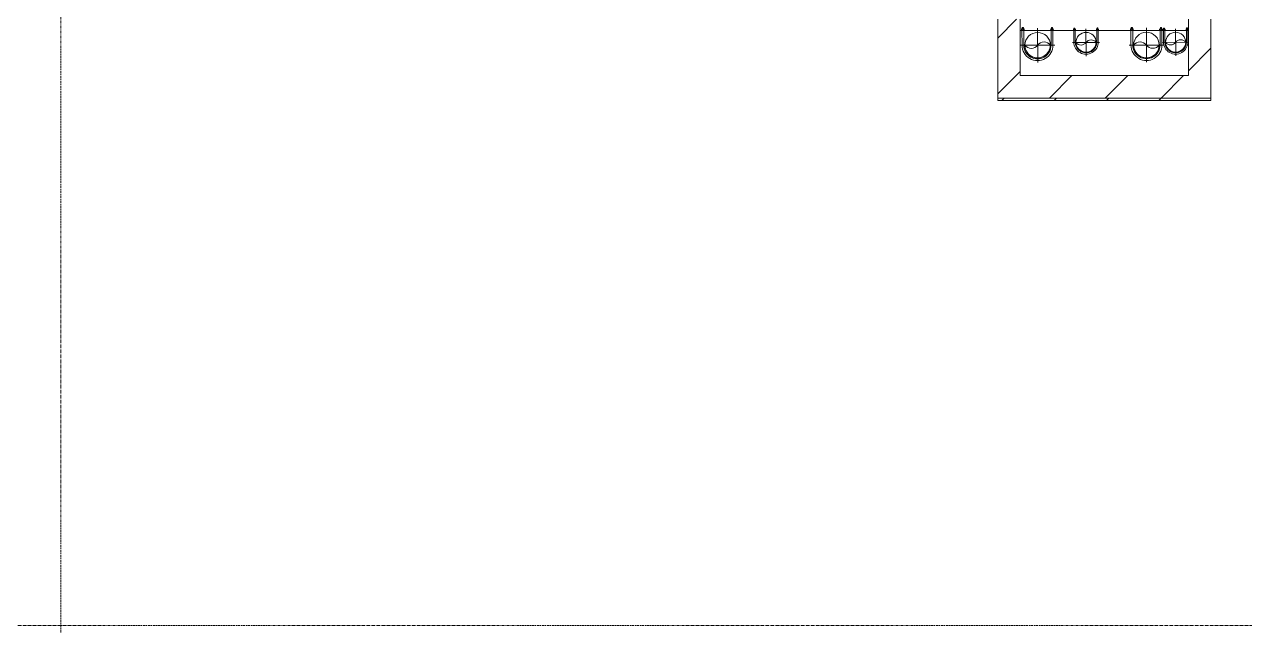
# Model space of a CAD drawing. Header units: millimetres. Extents: x -24439 to 198341, y -52871 to 149926.
# Drawn here: x 83390 to 88828, y 33837 to 36515 of the extents above; entities that cross this region are included whole.
import ezdxf

# ---------------------------------------------------------------- set-up
doc = ezdxf.new("R2010")
doc.units = ezdxf.units.MM
doc.linetypes.add('Grid Line', pattern=[22.225, 12.7, -3.175, 3.175, -3.175])
doc.linetypes.add('IMPORT-CENTER _3_', pattern=[10.16, 6.35, -1.27, 1.27, -1.27])
for name, color, linetype, lineweight in [('A-WALL-3', 113, 'Continuous', 18), ('A-WALL-PATT-3', 111, 'Continuous', 9), ('G-IMPT', 8, 'Continuous', 9), ('G-IMPT-2', 8, 'IMPORT-CENTER _3_', 9), ('I-WALL-3', 2, 'Continuous', 18), ('M-EQPM', 50, 'Continuous', 9), ('S-GRID-1', 1, 'Grid Line', 9)]:
    doc.layers.add(name, color=color, linetype=linetype, lineweight=lineweight)
pattern_1 = [(45, (0, 0), (-124.4508, 124.4508), [])]

# ---------------------------------------------------------------- blocks, each defined once
blk = doc.blocks.new('TKTC_XREF_251221_MB TANG 1 - TKTC_XREF_260130_MB TANG 1_dwg_CUM U_DN100-4202115-TKCS_MB ĐỊNH VỊ CAO ĐỘ THIẾT KẾ')
at = {"layer": 'G-IMPT'}
blk.add_hatch(color=256, dxfattribs=at).paths.add_polyline_path([(0, -61), (0, -57), (14.8, -55.1), (28.5, -49.4), (40.3, -40.3), (49.4, -28.5), (55.1, -14.8), (57, 0), (55.1, 14.8), (49.4, 28.5), (40.3, 40.3), (28.5, 49.4), (14.8, 55.1), (0, 57), (0, 61), (15.8, 58.9), (35.4, 49), (43.1, 43.1), (52.8, 30.5), (58.9, 15.8), (61, 0), (58.9, -15.8), (52.8, -30.5), (43.1, -43.1), (30.5, -52.8), (15.8, -58.9)])
for p, q in [((-72.7, 69.3), (-72.7, 60.7)), ((-65, 69), (0, 69)), ((-79.1, 66.6), (-79.1, 63.4)), ((-76.6, 66.6), (-76.6, 63.4)), ((-74.6, 66.6), (-74.6, 63.4)), ((-66.9, 67.9), (-71.7, 67.9)), ((-66.9, 62.1), (-71.7, 62.1)), ((-79.1, -63.4), (-79.1, -66.6)), ((-76.6, -63.4), (-76.6, -66.6)), ((-74.6, -63.4), (-74.6, -66.6)), ((-72.7, -60.7), (-72.7, -69.3)), ((-66.9, -62.1), (-71.7, -62.1)), ((-66.9, -67.9), (-71.7, -67.9)), ((-65, -69), (0, -69))]:
    blk.add_line(p, q, dxfattribs=at)
at = {"layer": 'G-IMPT', "flags": 128}
for points in [[(-71.7, 59.2), (-66.9, 59.2), (-66.9, 70.8), (-71.7, 70.8)], [(-66.9, 70.8), (-66.9, 72.7), (-65, 72.7), (-65, 57.3), (-66.9, 57.3), (-66.9, 59.2)], [(-72.7, 67.6), (-78.1, 67.6), (-78.1, 62.4), (-72.7, 62.4)], [(-65, 61), (0, 61), (0, 57)], [(-72.7, -62.4), (-78.1, -62.4), (-78.1, -67.6), (-72.7, -67.6)], [(-71.7, -70.8), (-66.9, -70.8), (-66.9, -59.2), (-71.7, -59.2)], [(-66.9, -59.2), (-66.9, -57.3), (-65, -57.3), (-65, -72.7), (-66.9, -72.7), (-66.9, -70.8)], [(-65, -61), (0, -61), (0, -57)]]:
    blk.add_lwpolyline(points, dxfattribs=at)
at = {"layer": 'G-IMPT'}
for centre, radius, start, end in [((-71.1, 69.3), 1.56, 112.61986, 247.38014), ((0, 0), 69, 270, 90), ((-78.1, 66.6), 0.96, 90, 180), ((-78.1, 63.4), 0.96, 180, 270), ((-67.9, 65), 4.8, 143.1301, 216.8699), ((-71.1, 60.7), 1.56, 112.61986, 247.38014), ((0, 0), 61, 270, 90), ((0, 0), 57, 270, 90), ((-78.1, -63.4), 0.96, 90, 180), ((-78.1, -66.6), 0.96, 180, 270), ((-71.1, -60.7), 1.56, 112.61986, 247.38014), ((-67.9, -65), 4.8, 143.1301, 216.8699), ((-71.1, -69.3), 1.56, 112.61986, 247.38014)]:
    blk.add_arc(centre, radius, start, end, dxfattribs=at)
blk = doc.blocks.new('TKTC_XREF_251221_MB TANG 1 - TKTC_XREF_260130_MB TANG 1_dwg_$cc-V283-TKCS_MB ĐỊNH VỊ CAO ĐỘ THIẾT KẾ')
at = {"layer": 'G-IMPT'}
blk.add_circle((0, 0), 0.5, dxfattribs=at)
for centre, radius, start, end in [((0, 0), 0.5, 90, 270), ((0.188, 0.25), 0.313, 126.8699, 233.1301), ((-0.188, -0.25), 0.313, 306.8699, 53.1301)]:
    blk.add_arc(centre, radius, start, end, dxfattribs=at)
at = {"layer": 'G-IMPT-2'}
for p, q in [((0, -0.637), (0, 0.673)), ((-0.673, 0), (0.673, 0))]:
    blk.add_line(p, q, dxfattribs=at)
blk = doc.blocks.new('TKTC_XREF_251221_MB TANG 1 - TKTC_XREF_260130_MB TANG 1_dwg_$cc-4202122-TKCS_MB ĐỊNH VỊ CAO ĐỘ THIẾT KẾ')
at = {"layer": 'G-IMPT'}
blk.add_circle((0, 0), 0.5, dxfattribs=at)
for centre, radius, start, end in [((0, 0), 0.5, 90, 270), ((0.188, 0.25), 0.313, 126.8699, 233.1301), ((-0.188, -0.25), 0.313, 306.8699, 53.1301)]:
    blk.add_arc(centre, radius, start, end, dxfattribs=at)
at = {"layer": 'G-IMPT-2'}
for p, q in [((0, -0.673), (0, 0.673)), ((-0.673, 0), (0.673, 0))]:
    blk.add_line(p, q, dxfattribs=at)
blk = doc.blocks.new('TKTC_XREF_251221_MB TANG 1 - TKTC_XREF_260130_MB TANG 1_dwg_CUM U_DN100-4202112-TKCS_MB ĐỊNH VỊ CAO ĐỘ THIẾT KẾ')
at = {"layer": 'G-IMPT'}
blk.add_hatch(color=256, dxfattribs=at).paths.add_polyline_path([(0, 61), (0, 57), (14.8, 55.1), (28.5, 49.4), (40.3, 40.3), (49.4, 28.5), (55.1, 14.8), (57, 0), (55.1, -14.8), (49.4, -28.5), (40.3, -40.3), (28.5, -49.4), (14.8, -55.1), (0, -57), (0, -61), (15.8, -58.9), (30.5, -52.8), (43.1, -43.1), (52.8, -30.5), (58.9, -15.8), (61, 0), (58.9, 15.8), (52.8, 30.5), (43.1, 43.1), (30.5, 52.8), (15.8, 58.9)])
for p, q in [((-79.1, 66.6), (-79.1, 63.4)), ((-76.6, 66.6), (-76.6, 63.4)), ((-74.6, 66.6), (-74.6, 63.4)), ((-72.7, 69.3), (-72.7, 60.7)), ((-66.9, 67.9), (-71.7, 67.9)), ((-66.9, 62.1), (-71.7, 62.1)), ((-65, 69), (0, 69)), ((-79.1, -63.4), (-79.1, -66.6)), ((-76.6, -63.4), (-76.6, -66.6)), ((-74.6, -63.4), (-74.6, -66.6)), ((-72.7, -60.7), (-72.7, -69.3)), ((-66.9, -62.1), (-71.7, -62.1)), ((-66.9, -67.9), (-71.7, -67.9)), ((-65, -69), (0, -69))]:
    blk.add_line(p, q, dxfattribs=at)
at = {"layer": 'G-IMPT', "flags": 128}
for points in [[(-72.7, 67.6), (-78.1, 67.6), (-78.1, 62.4), (-72.7, 62.4)], [(-71.7, 59.2), (-66.9, 59.2), (-66.9, 70.8), (-71.7, 70.8)], [(-66.9, 70.8), (-66.9, 72.7), (-65, 72.7), (-65, 57.3), (-66.9, 57.3), (-66.9, 59.2)], [(-65, 61), (0, 61), (0, 57)], [(-72.7, -62.4), (-78.1, -62.4), (-78.1, -67.6), (-72.7, -67.6)], [(-71.7, -70.8), (-66.9, -70.8), (-66.9, -59.2), (-71.7, -59.2)], [(-66.9, -59.2), (-66.9, -57.3), (-65, -57.3), (-65, -72.7), (-66.9, -72.7), (-66.9, -70.8)], [(-65, -61), (0, -61), (0, -57)]]:
    blk.add_lwpolyline(points, dxfattribs=at)
at = {"layer": 'G-IMPT'}
for centre, radius, start, end in [((-78.1, 66.6), 0.96, 90, 180), ((-78.1, 63.4), 0.96, 180, 270), ((-71.1, 69.3), 1.56, 112.6199, 247.3801), ((-67.9, 65), 4.8, 143.1301, 216.8699), ((-71.1, 60.7), 1.56, 112.6199, 247.3801), ((0, 0), 69, 270, 90), ((0, 0), 61, 270, 90), ((0, 0), 57, 270, 90), ((-78.1, -63.4), 0.96, 90, 180), ((-78.1, -66.6), 0.96, 180, 270), ((-71.1, -60.7), 1.56, 112.6199, 247.3801), ((-67.9, -65), 4.8, 143.1301, 216.8699), ((-71.1, -69.3), 1.56, 112.6199, 247.3801)]:
    blk.add_arc(centre, radius, start, end, dxfattribs=at)
blk = doc.blocks.new('TKTC_XREF_251221_MB TANG 1 - TKTC_XREF_260130_MB TANG 1_dwg_$cc-4202118-TKCS_MB ĐỊNH VỊ CAO ĐỘ THIẾT KẾ')
at = {"layer": 'G-IMPT'}
blk.add_circle((0, 0), 0.5, dxfattribs=at)
for centre, radius, start, end in [((0, 0), 0.5, 90, 270), ((0.188, 0.25), 0.313, 126.8699, 233.1301), ((-0.188, -0.25), 0.313, 306.8699, 53.1301)]:
    blk.add_arc(centre, radius, start, end, dxfattribs=at)
at = {"layer": 'G-IMPT-2'}
for p, q in [((0, -0.673), (0, 0.673)), ((-0.673, 0), (0.673, 0))]:
    blk.add_line(p, q, dxfattribs=at)
blk = doc.blocks.new('TKTC_XREF_251221_MB TANG 1 - TKTC_XREF_260130_MB TANG 1_dwg_$cc-V251-TKCS_MB ĐỊNH VỊ CAO ĐỘ THIẾT KẾ')
at = {"layer": 'G-IMPT'}
blk.add_circle((0, 0), 0.5, dxfattribs=at)
for centre, radius, start, end in [((0, 0), 0.5, 90, 270), ((0.188, 0.25), 0.313, 126.8699, 233.1301), ((-0.188, -0.25), 0.313, 306.8699, 53.1301)]:
    blk.add_arc(centre, radius, start, end, dxfattribs=at)
at = {"layer": 'G-IMPT-2'}
for p, q in [((0, -0.673), (0, 0.673)), ((-0.673, 0), (0.673, 0))]:
    blk.add_line(p, q, dxfattribs=at)
blk = doc.blocks.new('TKTC_XREF_251221_MB TANG 1 - TKTC_XREF_260130_MB TANG 1_dwg-4202109-TKCS_MB ĐỊNH VỊ CAO ĐỘ THIẾT KẾ')
at = {"layer": 'G-IMPT', "flags": 128}
blk.add_lwpolyline([(-114574.1, -364808.9), (-114574.4, -364858.9), (-115324.1, -364858.9)], dxfattribs=at)
for name, p, xscale, yscale, zscale, rotation in [('TKTC_XREF_251221_MB TANG 1 - TKTC_XREF_260130_MB TANG 1_dwg_$cc-V251-TKCS_MB ĐỊNH VỊ CAO ĐỘ THIẾT KẾ', (-115246.3, -364924.4), 113.7150000000092, 113.7150000000092, 113.7150000000092, 90.04476088158533), ('TKTC_XREF_251221_MB TANG 1 - TKTC_XREF_260130_MB TANG 1_dwg_CUM U_DN100-4202112-TKCS_MB ĐỊNH VỊ CAO ĐỘ THIẾT KẾ', (-115247.2, -364924.4), 0.9975000000000005, 0.9975000000000005, 0.9975000000000005, 270.0467435561337), ('TKTC_XREF_251221_MB TANG 1 - TKTC_XREF_260130_MB TANG 1_dwg_$cc-4202118-TKCS_MB ĐỊNH VỊ CAO ĐỘ THIẾT KẾ', (-115030.7, -364912.2), 90.00000000005132, 90.00000000005132, 90.00000000005132, 90.41977899777609), ('TKTC_XREF_251221_MB TANG 1 - TKTC_XREF_260130_MB TANG 1_dwg_CUM U_DN100-4202112-TKCS_MB ĐỊNH VỊ CAO ĐỘ THIẾT KẾ', (-114761.6, -364923.9), 0.9974999999999966, 0.9974999999999966, 0.9974999999999966, 270.0467435564909), ('TKTC_XREF_251221_MB TANG 1 - TKTC_XREF_260130_MB TANG 1_dwg_$cc-V283-TKCS_MB ĐỊNH VỊ CAO ĐỘ THIẾT KẾ', (-114631.4, -364911.8), 90.00000000005132, 90.00000000005132, 90.00000000005132, 90.41977899777609)]:
    blk.add_blockref(name, p, dxfattribs=dict(xscale=xscale, yscale=yscale, zscale=zscale, rotation=rotation))
at = {"extrusion": (0, 0, -1)}
for name, p, xscale, yscale, zscale, rotation in [('TKTC_XREF_251221_MB TANG 1 - TKTC_XREF_260130_MB TANG 1_dwg_CUM U_DN100-4202115-TKCS_MB ĐỊNH VỊ CAO ĐỘ THIẾT KẾ', (115030.7, -364910.3), 0.7894736842105256, 0.7894736842105256, -0.7894736842105254, 269.580221000629), ('TKTC_XREF_251221_MB TANG 1 - TKTC_XREF_260130_MB TANG 1_dwg_$cc-4202122-TKCS_MB ĐỊNH VỊ CAO ĐỘ THIẾT KẾ', (114761.6, -364923.9), 113.7150000000092, 113.7150000000092, -113.7150000000092, 89.95325644590794), ('TKTC_XREF_251221_MB TANG 1 - TKTC_XREF_260130_MB TANG 1_dwg_CUM U_DN100-4202115-TKCS_MB ĐỊNH VỊ CAO ĐỘ THIẾT KẾ', (114631.4, -364909.9), 0.7894736842105256, 0.7894736842105256, -0.7894736842105254, 269.580221000629)]:
    blk.add_blockref(name, p, dxfattribs=dict(at, xscale=xscale, yscale=yscale, zscale=zscale, rotation=rotation))
blk = doc.blocks.new('TKTC_XREF_251221_MB TANG 1 - TKTC_XREF_251221_MB TANG 1-2038492-TKCS_MB ĐỊNH VỊ CAO ĐỘ THIẾT KẾ')
blk.add_blockref('TKTC_XREF_251221_MB TANG 1 - TKTC_XREF_260130_MB TANG 1_dwg-4202109-TKCS_MB ĐỊNH VỊ CAO ĐỘ THIẾT KẾ', (169499.1, 384109.7))

msp = doc.modelspace()

# ---------------------------------------------------------------- hatches: boundary and pattern name
at = {"layer": 'A-WALL-PATT-3'}
h = msp.add_hatch(dxfattribs=at)
h.set_pattern_fill('FP_1', color=256, style=0, pattern_type=2)
h.set_pattern_definition(pattern_1)
h.paths.add_polyline_path([(87827.6, 36286.5), (87827.6, 36537.8), (87727.6, 36537.8), (87727.6, 36286.5)])
h = msp.add_hatch(dxfattribs=at)
h.set_pattern_fill('FP_1', color=256, style=0, pattern_type=2)
h.set_pattern_definition(pattern_1)
h.paths.add_polyline_path([(88677.6, 36186.5), (88677.6, 36537.8), (88577.6, 36537.8), (88577.6, 36186.5)])
h = msp.add_hatch(dxfattribs=at)
h.set_pattern_fill('FP_1', color=256, style=0, pattern_type=2)
h.set_pattern_definition(pattern_1)
h.paths.add_polyline_path([(88270.3, 36186.5), (88577.6, 36186.5), (88577.6, 36286.5), (87727.6, 36286.5), (87727.6, 36186.5)])
h = msp.add_hatch(dxfattribs=at)
h.set_pattern_fill('FP_8', color=256, style=0, pattern_type=2)
h.set_pattern_definition([(45, (0, 0), (-116.67262, 116.67262), [])])
h.paths.add_polyline_path([(88270.3, 36176.5), (88677.6, 36176.5), (88677.6, 36186.5), (87727.6, 36186.5), (87727.6, 36176.5)])

# ---------------------------------------------------------------- linework, layer by layer
at = {"layer": 'A-WALL-3'}
for p, q in [((87727.6, 36537.8), (87727.6, 36186.5)), ((87827.6, 36286.5), (87827.6, 36537.8)), ((88577.6, 36537.8), (88577.6, 36286.5)), ((88677.6, 36186.5), (88677.6, 36537.8)), ((88577.6, 36286.5), (87827.6, 36286.5)), ((87727.6, 36186.5), (88677.6, 36186.5))]:
    msp.add_line(p, q, dxfattribs=at)
at = {"layer": 'I-WALL-3'}
for p, q in [((87727.6, 36186.5), (87727.6, 36176.5)), ((87727.6, 36176.5), (88677.6, 36176.5)), ((88677.6, 36176.5), (88677.6, 36186.5))]:
    msp.add_line(p, q, dxfattribs=at)
at = {"layer": 'S-GRID-1'}
for p, q in [((83552.6, 20960.6), (83552.6, 80482.7)), ((128757.8, 33836.9), (32145.8, 33836.9))]:
    msp.add_line(p, q, dxfattribs=at)

# ---------------------------------------------------------------- block references
at = {"layer": 'M-EQPM'}
msp.add_blockref('TKTC_XREF_251221_MB TANG 1 - TKTC_XREF_251221_MB TANG 1-2038492-TKCS_MB ĐỊNH VỊ CAO ĐỘ THIẾT KẾ', (33652.6, 17236.9), dxfattribs=at)

doc.saveas('drawing.dxf')
